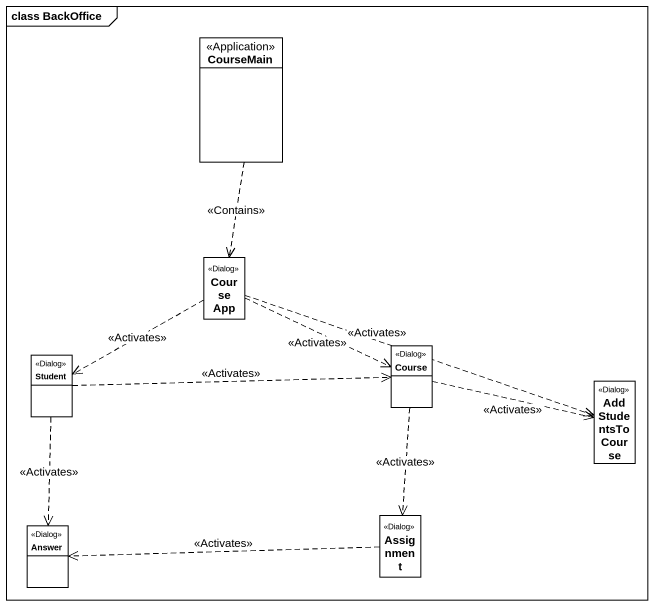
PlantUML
@startuml
mainframe class BackOffice
hide circle
hide empty members
class CourseMain <<Application>>
class CourseApp <<Dialog>>
class Student <<Dialog>>
class Course <<Dialog>>
class AddStudentsToCourse <<Dialog>>
class Answer <<Dialog>>
class Assignment <<Dialog>>
CourseMain ..> CourseApp : <<Contains>>
CourseApp .left.> Student : <<Activates>>
CourseApp .right.> Course : <<Activates>>
CourseApp .right.> AddStudentsToCourse : <<Activates>>
Student .right.> Course : <<Activates>>
Student ..> Answer : <<Activates>>
Course .right.> AddStudentsToCourse : <<Activates>>
Course ..> Assignment : <<Activates>>
Assignment .left.> Answer : <<Activates>>
@enduml
